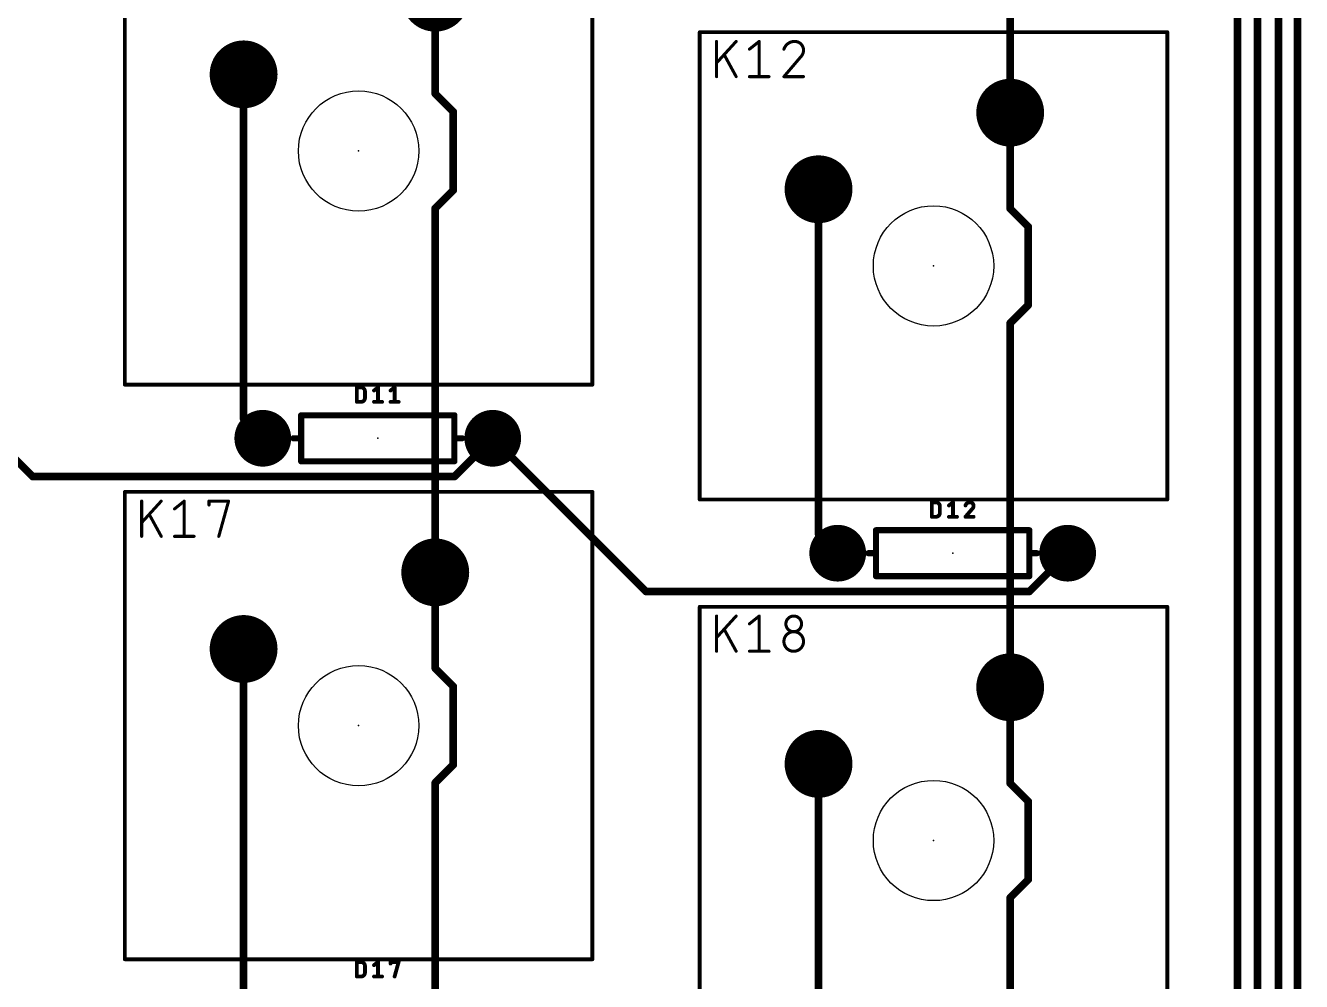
# Model space of a CAD drawing. Extents: x -145 to 0, y -20 to 96.
# Drawn here: x -42.15 to 0.13, y 32.79 to 64.48 of the extents above; entities that cross this region are included whole.
import ezdxf

# ---------------------------------------------------------------- set-up
doc = ezdxf.new("R2010")
doc.units = 0
for name, color, linetype in [('1', 12, 'CONTINUOUS'), ('16', 132, 'CONTINUOUS'), ('17', 110, 'CONTINUOUS'), ('20', 31, 'CONTINUOUS'), ('21', 41, 'CONTINUOUS'), ('23', 53, 'CONTINUOUS'), ('25', 253, 'CONTINUOUS'), ('51', 253, 'CONTINUOUS')]:
    doc.layers.add(name, color=color, linetype=linetype)

# ---------------------------------------------------------------- blocks, each defined once
blk = doc.blocks.new('ROUNDP')
at = {"const_width": 0.5}
blk.add_lwpolyline([(0, -0.25, 1), (0, 0.25, 1), (0, -0.25)], format="xyb", dxfattribs=at)

msp = doc.modelspace()

# ---------------------------------------------------------------- linework, layer by layer
at = {"layer": '1', "const_width": 0.254}
for points in [[(0, 0), (0, 94.615)], [(-9.525, 73.6688), (-9.525, 61.595)], [(-28.575, 65.405), (-28.575, 62.2213)], [(-28.575, 62.2213), (-27.9781, 61.6243)], [(-27.9781, 61.6243), (-27.9781, 59.0257)], [(-9.525, 61.595), (-9.525, 58.4113)], [(-27.9781, 59.0257), (-28.575, 58.4288)], [(-28.575, 58.4288), (-28.575, 46.355)], [(-9.525, 58.4113), (-8.9281, 57.8144)], [(-8.9281, 57.8144), (-8.9281, 55.2157)], [(-8.9281, 55.2157), (-9.525, 54.6188)], [(-9.525, 54.6188), (-9.525, 42.545)], [(-28.575, 46.355), (-28.575, 43.1713)], [(-28.575, 43.1713), (-27.9781, 42.5744)], [(-27.9781, 42.5744), (-27.9781, 39.9757)], [(-9.525, 42.545), (-9.525, 39.3613)], [(-27.9781, 39.9757), (-28.575, 39.3788)], [(-28.575, 39.3788), (-28.575, 27.305)], [(-9.525, 39.3613), (-8.9281, 38.7644)], [(-8.9281, 38.7644), (-8.9281, 36.1656)], [(-8.9281, 36.1656), (-9.525, 35.5688)], [(-9.525, 35.5688), (-9.525, 23.495)]]:
    msp.add_lwpolyline(points, dxfattribs=at)
at = {"layer": '1', "const_width": 0.127}
for points in [[(-28.5301, 62.2662, 1), (-28.6199, 62.1763)], [(-28.6385, 62.2213, 1), (-28.5115, 62.2213)], [(-27.9146, 61.6243, 1), (-28.0416, 61.6243)], [(-28.023, 61.5794, 1), (-27.9332, 61.6693)], [(-9.4615, 61.595, 1), (-9.5885, 61.595)], [(-9.5885, 61.595, 1), (-9.4615, 61.595)], [(-28.0416, 59.0257, 1), (-27.9146, 59.0257)], [(-27.9332, 58.9807, 1), (-28.023, 59.0706)], [(-28.5115, 58.4288, 1), (-28.6385, 58.4288)], [(-28.6199, 58.4737, 1), (-28.5301, 58.3838)], [(-9.4801, 58.4562, 1), (-9.5699, 58.3663)], [(-9.5885, 58.4113, 1), (-9.4615, 58.4113)], [(-8.8646, 57.8144, 1), (-8.9916, 57.8144)], [(-8.973, 57.7694, 1), (-8.8832, 57.8593)], [(-8.9916, 55.2157, 1), (-8.8646, 55.2157)], [(-8.8832, 55.1707, 1), (-8.973, 55.2606)], [(-9.4615, 54.6188, 1), (-9.5885, 54.6188)], [(-9.5699, 54.6637, 1), (-9.4801, 54.5738)], [(-28.5115, 46.355, 1), (-28.6385, 46.355)], [(-28.6385, 46.355, 1), (-28.5115, 46.355)], [(-28.5301, 43.2162, 1), (-28.6199, 43.1263)], [(-28.6385, 43.1713, 1), (-28.5115, 43.1713)], [(-27.9146, 42.5744, 1), (-28.0416, 42.5744)], [(-28.023, 42.5294, 1), (-27.9332, 42.6193)], [(-9.4615, 42.545, 1), (-9.5885, 42.545)], [(-9.5885, 42.545, 1), (-9.4615, 42.545)], [(-28.0416, 39.9757, 1), (-27.9146, 39.9757)], [(-27.9332, 39.9307, 1), (-28.023, 40.0206)], [(-28.5115, 39.3788, 1), (-28.6385, 39.3788)], [(-28.6199, 39.4237, 1), (-28.5301, 39.3338)], [(-9.4801, 39.4062, 1), (-9.5699, 39.3163)], [(-9.5885, 39.3613, 1), (-9.4615, 39.3613)], [(-8.8646, 38.7644, 1), (-8.9916, 38.7644)], [(-8.973, 38.7194, 1), (-8.8832, 38.8093)], [(-8.9916, 36.1656, 1), (-8.8646, 36.1656)], [(-8.8832, 36.1207, 1), (-8.973, 36.2106)], [(-9.4615, 35.5688, 1), (-9.5885, 35.5688)], [(-9.5699, 35.6137, 1), (-9.4801, 35.5238)]]:
    msp.add_lwpolyline(points, format="xyb", dxfattribs=at)
at = {"layer": '16', "const_width": 0.254}
for points in [[(0, 0), (0, 94.615)], [(-0.635, 0.5461), (-0.635, 86.3691)], [(-1.3335, 1.0795), (-1.3335, 82.7795)], [(-1.9939, 1.6764), (-1.9939, 79.3124)], [(-34.925, 62.865), (-34.925, 51.435)], [(-15.875, 59.055), (-15.875, 47.625)], [(-45.72, 53.34), (-41.91, 49.53)], [(-34.925, 51.435), (-34.29, 50.8)], [(-27.94, 49.53), (-26.67, 50.8)], [(-26.67, 50.8), (-21.59, 45.72)], [(-41.91, 49.53), (-27.94, 49.53)], [(-15.875, 47.625), (-15.24, 46.99)], [(-8.89, 45.72), (-7.62, 46.99)], [(-21.59, 45.72), (-8.89, 45.72)], [(-34.925, 43.815), (-34.925, 32.385)], [(-15.875, 40.005), (-15.875, 28.575)]]:
    msp.add_lwpolyline(points, dxfattribs=at)
at = {"layer": '16', "const_width": 0.127}
for points in [[(-34.8615, 62.865, 1), (-34.9885, 62.865)], [(-15.8115, 59.055, 1), (-15.9385, 59.055)], [(-34.8801, 51.4799, 1), (-34.9699, 51.3901)], [(-34.9885, 51.435, 1), (-34.8615, 51.435)], [(-34.3349, 50.7551, 1), (-34.2451, 50.8449)], [(-26.6251, 50.8449, 1), (-26.7149, 50.7551)], [(-26.6251, 50.7551, 1), (-26.7149, 50.8449)], [(-41.91, 49.5935, 1), (-41.91, 49.4665)], [(-41.9549, 49.4851, 1), (-41.8651, 49.5749)], [(-27.9849, 49.5749, 1), (-27.8951, 49.4851)], [(-27.94, 49.4665, 1), (-27.94, 49.5935)], [(-15.8301, 47.6699, 1), (-15.9199, 47.5801)], [(-15.9385, 47.625, 1), (-15.8115, 47.625)], [(-15.2849, 46.9451, 1), (-15.1951, 47.0349)], [(-7.5751, 46.9451, 1), (-7.6649, 47.0349)], [(-21.59, 45.7835, 1), (-21.59, 45.6565)], [(-21.6349, 45.6751, 1), (-21.5451, 45.7649)], [(-8.9349, 45.7649, 1), (-8.8451, 45.6751)], [(-8.89, 45.6565, 1), (-8.89, 45.7835)], [(-34.8615, 43.815, 1), (-34.9885, 43.815)], [(-15.8115, 40.005, 1), (-15.9385, 40.005)]]:
    msp.add_lwpolyline(points, format="xyb", dxfattribs=at)
at = {"layer": '20'}
for centre in [(-31.115, 60.325), (-12.065, 56.515), (-31.115, 41.275), (-12.065, 37.465)]:
    msp.add_circle(centre, 1.9939, dxfattribs=at)
at = {"layer": '21'}
for points, const_width in [([(0, 94.615), (0, 0)], 0.1524), ([(-33.02, 51.562), (-27.94, 51.562)], 0.2032), ([(-33.02, 50.8), (-33.02, 51.562)], 0.2032), ([(-27.94, 51.562), (-27.94, 50.8)], 0.2032), ([(-28.575, 51.435), (-28.575, 50.165)], 0.2032), ([(-33.02, 50.8), (-33.274, 50.8)], 0.2032), ([(-33.02, 50.038), (-33.02, 50.8)], 0.2032), ([(-27.94, 50.8), (-27.94, 50.038)], 0.2032), ([(-27.94, 50.8), (-27.686, 50.8)], 0.2032), ([(-27.94, 50.038), (-33.02, 50.038)], 0.2032), ([(-13.97, 47.752), (-8.89, 47.752)], 0.2032), ([(-13.97, 46.99), (-13.97, 47.752)], 0.2032), ([(-8.89, 47.752), (-8.89, 46.99)], 0.2032), ([(-9.525, 47.625), (-9.525, 46.355)], 0.2032), ([(-13.97, 46.99), (-14.224, 46.99)], 0.2032), ([(-13.97, 46.228), (-13.97, 46.99)], 0.2032), ([(-8.89, 46.99), (-8.89, 46.228)], 0.2032), ([(-8.89, 46.99), (-8.636, 46.99)], 0.2032), ([(-8.89, 46.228), (-13.97, 46.228)], 0.2032)]:
    msp.add_lwpolyline(points, dxfattribs=dict(at, const_width=const_width))
at = {"layer": '21', "const_width": 0.1016}
for points in [[(-33.02, 51.6128, 1), (-33.02, 51.5112)], [(-32.9692, 51.562, 1), (-33.0708, 51.562)], [(-27.8892, 51.562, 1), (-27.9908, 51.562)], [(-27.94, 51.5112, 1), (-27.94, 51.6128)], [(-28.5242, 51.435, 1), (-28.6258, 51.435)], [(-33.274, 50.8508, 1), (-33.274, 50.7492)], [(-32.9692, 50.8, 1), (-33.0708, 50.8)], [(-33.0708, 50.8, 1), (-32.9692, 50.8)], [(-33.02, 50.7492, 1), (-33.02, 50.8508)], [(-27.8892, 50.8, 1), (-27.9908, 50.8)], [(-27.94, 50.8508, 1), (-27.94, 50.7492)], [(-27.9908, 50.8, 1), (-27.8892, 50.8)], [(-27.686, 50.7492, 1), (-27.686, 50.8508)], [(-33.02, 50.0888, 1), (-33.02, 49.9872)], [(-33.0708, 50.038, 1), (-32.9692, 50.038)], [(-28.6258, 50.165, 1), (-28.5242, 50.165)], [(-27.9908, 50.038, 1), (-27.8892, 50.038)], [(-27.94, 49.9872, 1), (-27.94, 50.0888)], [(-13.97, 47.8028, 1), (-13.97, 47.7012)], [(-13.9192, 47.752, 1), (-14.0208, 47.752)], [(-8.8392, 47.752, 1), (-8.9408, 47.752)], [(-8.89, 47.7012, 1), (-8.89, 47.8028)], [(-9.4742, 47.625, 1), (-9.5758, 47.625)], [(-14.224, 47.0408, 1), (-14.224, 46.9392)], [(-13.9192, 46.99, 1), (-14.0208, 46.99)], [(-14.0208, 46.99, 1), (-13.9192, 46.99)], [(-13.97, 46.9392, 1), (-13.97, 47.0408)], [(-8.8392, 46.99, 1), (-8.9408, 46.99)], [(-8.89, 47.0408, 1), (-8.89, 46.9392)], [(-8.9408, 46.99, 1), (-8.8392, 46.99)], [(-8.636, 46.9392, 1), (-8.636, 47.0408)], [(-13.97, 46.2788, 1), (-13.97, 46.1772)], [(-14.0208, 46.228, 1), (-13.9192, 46.228)], [(-9.5758, 46.355, 1), (-9.4742, 46.355)], [(-8.9408, 46.228, 1), (-8.8392, 46.228)], [(-8.89, 46.1772, 1), (-8.89, 46.2788)]]:
    msp.add_lwpolyline(points, format="xyb", dxfattribs=at)
at = {"layer": '23'}
for p in [(-31.115, 60.325), (-12.065, 56.515), (-30.48, 50.8), (-11.43, 46.99), (-31.115, 41.275), (-12.065, 37.465)]:
    msp.add_point(p, dxfattribs=at)
at = {"layer": '25'}
for points, const_width in [([(-19.2532, 62.7888), (-19.2532, 63.9572)], 0.1016), ([(-18.6041, 63.9572), (-19.2532, 63.2432)], 0.1016), ([(-18.1652, 63.6976), (-17.8407, 63.9572)], 0.1016), ([(-17.8407, 63.9572), (-17.8407, 62.7888)], 0.1016), ([(-18.6041, 62.7888), (-18.9936, 63.5028)], 0.1016), ([(-16.4705, 63.4379), (-17.0222, 62.7888)], 0.1016), ([(-18.1652, 62.7888), (-17.5161, 62.7888)], 0.1016), ([(-17.0222, 62.7888), (-16.3731, 62.7888)], 0.1016), ([(-31.1718, 52.0065), (-31.1718, 52.4891)], 0.127), ([(-31.1718, 52.4891), (-31.0378, 52.4891)], 0.127), ([(-30.6049, 52.3819), (-30.4709, 52.4891)], 0.127), ([(-30.4709, 52.4891), (-30.4709, 52.0065)], 0.127), ([(-30.0563, 52.3819), (-29.9222, 52.4891)], 0.127), ([(-29.9222, 52.4891), (-29.9222, 52.0065)], 0.127), ([(-31.0378, 52.0065), (-31.1718, 52.0065)], 0.127), ([(-30.9037, 52.355), (-30.9037, 52.1406)], 0.127), ([(-30.6049, 52.0065), (-30.3368, 52.0065)], 0.127), ([(-30.0563, 52.0065), (-29.7882, 52.0065)], 0.127), ([(-38.3032, 47.5488), (-38.3032, 48.7172)], 0.1016), ([(-37.6541, 48.7172), (-38.3032, 48.0032)], 0.1016), ([(-37.2152, 48.4576), (-36.8907, 48.7172)], 0.1016), ([(-36.8907, 48.7172), (-36.8907, 47.5488)], 0.1016), ([(-36.0722, 48.5874), (-36.0722, 48.7172)], 0.1016), ([(-36.0722, 48.7172), (-35.4231, 48.7172)], 0.1016), ([(-35.4231, 48.7172), (-35.7477, 47.5488)], 0.1016), ([(-12.1218, 48.1965), (-12.1218, 48.6791)], 0.127), ([(-12.1218, 48.6791), (-11.9878, 48.6791)], 0.127), ([(-11.5549, 48.5719), (-11.4209, 48.6791)], 0.127), ([(-11.4209, 48.6791), (-11.4209, 48.1965)], 0.127), ([(-37.6541, 47.5488), (-38.0436, 48.2628)], 0.1016), ([(-11.9878, 48.1965), (-12.1218, 48.1965)], 0.127), ([(-11.8537, 48.545), (-11.8537, 48.3306)], 0.127), ([(-11.5549, 48.1965), (-11.2868, 48.1965)], 0.127), ([(-10.7784, 48.4646), (-11.0063, 48.1965)], 0.127), ([(-11.0063, 48.1965), (-10.7382, 48.1965)], 0.127), ([(-37.2152, 47.5488), (-36.5661, 47.5488)], 0.1016), ([(-19.2532, 43.7388), (-19.2532, 44.9072)], 0.1016), ([(-18.6041, 44.9072), (-19.2532, 44.1932)], 0.1016), ([(-18.1652, 44.6476), (-17.8407, 44.9072)], 0.1016), ([(-17.8407, 44.9072), (-17.8407, 43.7388)], 0.1016), ([(-18.6041, 43.7388), (-18.9936, 44.4528)], 0.1016), ([(-18.1652, 43.7388), (-17.5161, 43.7388)], 0.1016), ([(-31.1718, 32.9565), (-31.1718, 33.4391)], 0.127), ([(-31.1718, 33.4391), (-31.0378, 33.4391)], 0.127), ([(-30.6049, 33.3319), (-30.4709, 33.4391)], 0.127), ([(-30.4709, 33.4391), (-30.4709, 32.9565)], 0.127), ([(-30.0563, 33.3855), (-30.0563, 33.4391)], 0.127), ([(-30.0563, 33.4391), (-29.7882, 33.4391)], 0.127), ([(-29.7882, 33.4391), (-29.9222, 32.9565)], 0.127), ([(-31.0378, 32.9565), (-31.1718, 32.9565)], 0.127), ([(-30.9037, 33.305), (-30.9037, 33.0906)], 0.127), ([(-30.6049, 32.9565), (-30.3368, 32.9565)], 0.127)]:
    msp.add_lwpolyline(points, dxfattribs=dict(at, const_width=const_width))
for points, const_width in [([(-19.2278, 63.9572, 1), (-19.2786, 63.9572)], 0.0508), ([(-18.5853, 63.9401, 1), (-18.6229, 63.9743)], 0.0508), ([(-17.8153, 63.9572, 1), (-17.8661, 63.9572)], 0.0508), ([(-17.8248, 63.9374, 1), (-17.8566, 63.977)], 0.0508), ([(-16.6652, 63.9572, 0.3252), (-17.0222, 63.6976)], 0.1016), ([(-16.3731, 63.6651, 0.4142), (-16.6652, 63.9572)], 0.1016), ([(-16.6652, 63.9826, 1), (-16.6652, 63.9318)], 0.0508), ([(-16.6652, 63.9318, 1), (-16.6652, 63.9826)], 0.0508), ([(-18.9713, 63.515, 1), (-19.0159, 63.4907)], 0.0508), ([(-18.1811, 63.7174, 1), (-18.1494, 63.6777)], 0.0508), ([(-17.0464, 63.7054, 1), (-16.9981, 63.6897)], 0.0508), ([(-16.4705, 63.4379, 0.2053), (-16.3731, 63.6651)], 0.1016), ([(-16.488, 63.4563, 1), (-16.453, 63.4195)], 0.0508), ([(-16.4511, 63.4215, 1), (-16.4899, 63.4544)], 0.0508), ([(-16.3477, 63.6651, 1), (-16.3985, 63.6651)], 0.0508), ([(-16.3985, 63.6651, 1), (-16.3477, 63.6651)], 0.0508), ([(-19.272, 63.2603, 1), (-19.2344, 63.2261)], 0.0508), ([(-19.2786, 62.7888, 1), (-19.2278, 62.7888)], 0.0508), ([(-18.6264, 62.7766, 1), (-18.5818, 62.801)], 0.0508), ([(-18.1652, 62.8142, 1), (-18.1652, 62.7634)], 0.0508), ([(-17.8661, 62.7888, 1), (-17.8153, 62.7888)], 0.0508), ([(-17.5161, 62.7634, 1), (-17.5161, 62.8142)], 0.0508), ([(-17.0416, 62.8053, 1), (-17.0029, 62.7723)], 0.0508), ([(-17.0222, 62.8142, 1), (-17.0222, 62.7634)], 0.0508), ([(-16.3731, 62.7634, 1), (-16.3731, 62.8142)], 0.0508), ([(-31.1401, 52.4891, 1), (-31.2036, 52.4891)], 0.0635), ([(-31.1718, 52.5209, 1), (-31.1718, 52.4573)], 0.0635), ([(-31.0378, 52.5209, 1), (-31.0378, 52.4573)], 0.0635), ([(-30.9037, 52.355, 0.4142), (-31.0378, 52.4891)], 0.127), ([(-31.0378, 52.4573, 1), (-31.0378, 52.5209)], 0.0635), ([(-30.6247, 52.4066, 1), (-30.5851, 52.3571)], 0.0635), ([(-30.4391, 52.4891, 1), (-30.5026, 52.4891)], 0.0635), ([(-30.451, 52.4643, 1), (-30.4907, 52.5139)], 0.0635), ([(-30.0761, 52.4066, 1), (-30.0364, 52.3571)], 0.0635), ([(-29.8905, 52.4891, 1), (-29.954, 52.4891)], 0.0635), ([(-29.9024, 52.4643, 1), (-29.9421, 52.5139)], 0.0635), ([(-31.2036, 52.0065, 1), (-31.1401, 52.0065)], 0.0635), ([(-31.1718, 52.0383, 1), (-31.1718, 51.9748)], 0.0635), ([(-31.0378, 52.0065, 0.4142), (-30.9037, 52.1406)], 0.127), ([(-31.0378, 52.0382, 1), (-31.0378, 51.9747)], 0.0635), ([(-31.0378, 51.9748, 1), (-31.0378, 52.0383)], 0.0635), ([(-30.872, 52.355, 1), (-30.9355, 52.355)], 0.0635), ([(-30.9355, 52.355, 1), (-30.872, 52.355)], 0.0635), ([(-30.872, 52.1406, 1), (-30.9355, 52.1406)], 0.0635), ([(-30.9355, 52.1406, 1), (-30.872, 52.1406)], 0.0635), ([(-30.6049, 52.0383, 1), (-30.6049, 51.9748)], 0.0635), ([(-30.5026, 52.0065, 1), (-30.4391, 52.0065)], 0.0635), ([(-30.3368, 51.9748, 1), (-30.3368, 52.0383)], 0.0635), ([(-30.0563, 52.0383, 1), (-30.0563, 51.9748)], 0.0635), ([(-29.954, 52.0065, 1), (-29.8905, 52.0065)], 0.0635), ([(-29.7882, 51.9748, 1), (-29.7882, 52.0383)], 0.0635), ([(-38.2778, 48.7172, 1), (-38.3286, 48.7172)], 0.0508), ([(-37.6353, 48.7001, 1), (-37.6729, 48.7343)], 0.0508), ([(-36.8653, 48.7172, 1), (-36.9161, 48.7172)], 0.0508), ([(-36.8748, 48.6974, 1), (-36.9066, 48.737)], 0.0508), ([(-36.0468, 48.7172, 1), (-36.0976, 48.7172)], 0.0508), ([(-36.0722, 48.7426, 1), (-36.0722, 48.6918)], 0.0508), ([(-35.3987, 48.7104, 1), (-35.4476, 48.724)], 0.0508), ([(-35.4231, 48.6918, 1), (-35.4231, 48.7426)], 0.0508), ([(-12.0901, 48.6791, 1), (-12.1536, 48.6791)], 0.0635), ([(-12.1218, 48.7109, 1), (-12.1218, 48.6474)], 0.0635), ([(-11.9878, 48.7109, 1), (-11.9878, 48.6474)], 0.0635), ([(-11.8537, 48.545, 0.4142), (-11.9878, 48.6791)], 0.127), ([(-11.9878, 48.6474, 1), (-11.9878, 48.7109)], 0.0635), ([(-11.5747, 48.5966, 1), (-11.5351, 48.5471)], 0.0635), ([(-11.3891, 48.6791, 1), (-11.4526, 48.6791)], 0.0635), ([(-11.401, 48.6543, 1), (-11.4407, 48.7039)], 0.0635), ([(-10.8588, 48.6791, 0.3252), (-11.0063, 48.5719)], 0.127), ([(-10.7382, 48.5584, 0.4142), (-10.8588, 48.6791)], 0.127), ([(-10.8588, 48.7108, 1), (-10.8588, 48.6474)], 0.0635), ([(-10.8588, 48.6474, 1), (-10.8588, 48.7108)], 0.0635), ([(-10.7784, 48.4646, 0.2053), (-10.7382, 48.5584)], 0.127), ([(-10.7064, 48.5584, 1), (-10.7699, 48.5584)], 0.0635), ([(-38.0213, 48.275, 1), (-38.0659, 48.2507)], 0.0508), ([(-37.2311, 48.4774, 1), (-37.1994, 48.4377)], 0.0508), ([(-36.0976, 48.5874, 1), (-36.0468, 48.5874)], 0.0508), ([(-12.1536, 48.1965, 1), (-12.0901, 48.1965)], 0.0635), ([(-12.1218, 48.2283, 1), (-12.1218, 48.1647)], 0.0635), ([(-11.9878, 48.1965, 0.4142), (-11.8537, 48.3306)], 0.127), ([(-11.9878, 48.2282, 1), (-11.9878, 48.1647)], 0.0635), ([(-11.9878, 48.1647, 1), (-11.9878, 48.2283)], 0.0635), ([(-11.822, 48.545, 1), (-11.8855, 48.545)], 0.0635), ([(-11.8855, 48.545, 1), (-11.822, 48.545)], 0.0635), ([(-11.822, 48.3306, 1), (-11.8855, 48.3306)], 0.0635), ([(-11.8855, 48.3306, 1), (-11.822, 48.3306)], 0.0635), ([(-11.5549, 48.2283, 1), (-11.5549, 48.1647)], 0.0635), ([(-11.4526, 48.1965, 1), (-11.3891, 48.1965)], 0.0635), ([(-11.2868, 48.1647, 1), (-11.2868, 48.2283)], 0.0635), ([(-11.0365, 48.5816, 1), (-10.9761, 48.5621)], 0.0635), ([(-11.0063, 48.2283, 1), (-11.0063, 48.1647)], 0.0635), ([(-11.0305, 48.2171, 1), (-10.9821, 48.1759)], 0.0635), ([(-10.8003, 48.4876, 1), (-10.7565, 48.4416)], 0.0635), ([(-10.7542, 48.444, 1), (-10.8026, 48.4852)], 0.0635), ([(-10.7699, 48.5584, 1), (-10.7064, 48.5584)], 0.0635), ([(-10.7382, 48.1647, 1), (-10.7382, 48.2283)], 0.0635), ([(-38.322, 48.0203, 1), (-38.2844, 47.9861)], 0.0508), ([(-38.3286, 47.5488, 1), (-38.2778, 47.5488)], 0.0508), ([(-37.6764, 47.5366, 1), (-37.6318, 47.561)], 0.0508), ([(-37.2152, 47.5742, 1), (-37.2152, 47.5234)], 0.0508), ([(-36.9161, 47.5488, 1), (-36.8653, 47.5488)], 0.0508), ([(-36.5661, 47.5234, 1), (-36.5661, 47.5742)], 0.0508), ([(-35.7722, 47.5556, 1), (-35.7232, 47.542)], 0.0508), ([(-19.2278, 44.9072, 1), (-19.2786, 44.9072)], 0.0508), ([(-18.5853, 44.8901, 1), (-18.6229, 44.9243)], 0.0508), ([(-17.8153, 44.9072, 1), (-17.8661, 44.9072)], 0.0508), ([(-17.8248, 44.8874, 1), (-17.8566, 44.927)], 0.0508), ([(-16.438, 44.6476, 1), (-16.9573, 44.6476)], 0.1016), ([(-18.9713, 44.465, 1), (-19.0159, 44.4407)], 0.0508), ([(-18.1811, 44.6674, 1), (-18.1494, 44.6277)], 0.0508), ([(-16.3731, 44.0634, 1), (-17.0222, 44.0634)], 0.1016), ([(-16.9573, 44.6476, 1), (-16.438, 44.6476)], 0.1016), ([(-16.9319, 44.6476, 1), (-16.9827, 44.6476)], 0.0508), ([(-16.9827, 44.6476, 1), (-16.9319, 44.6476)], 0.0508), ([(-16.4126, 44.6476, 1), (-16.4634, 44.6476)], 0.0508), ([(-16.4634, 44.6476, 1), (-16.4126, 44.6476)], 0.0508), ([(-19.272, 44.2103, 1), (-19.2344, 44.1761)], 0.0508), ([(-17.0222, 44.0634, 1), (-16.3731, 44.0634)], 0.1016), ([(-16.9968, 44.0634, 1), (-17.0476, 44.0634)], 0.0508), ([(-17.0476, 44.0634, 1), (-16.9968, 44.0634)], 0.0508), ([(-16.3477, 44.0634, 1), (-16.3985, 44.0634)], 0.0508), ([(-16.3985, 44.0634, 1), (-16.3477, 44.0634)], 0.0508), ([(-19.2786, 43.7388, 1), (-19.2278, 43.7388)], 0.0508), ([(-18.6264, 43.7266, 1), (-18.5818, 43.751)], 0.0508), ([(-18.1652, 43.7642, 1), (-18.1652, 43.7134)], 0.0508), ([(-17.8661, 43.7388, 1), (-17.8153, 43.7388)], 0.0508), ([(-17.5161, 43.7134, 1), (-17.5161, 43.7642)], 0.0508), ([(-31.1401, 33.4391, 1), (-31.2036, 33.4391)], 0.0635), ([(-31.1718, 33.4709, 1), (-31.1718, 33.4074)], 0.0635), ([(-31.0378, 33.4709, 1), (-31.0378, 33.4074)], 0.0635), ([(-30.9037, 33.305, 0.4142), (-31.0378, 33.4391)], 0.127), ([(-31.0378, 33.4074, 1), (-31.0378, 33.4709)], 0.0635), ([(-30.4391, 33.4391, 1), (-30.5026, 33.4391)], 0.0635), ([(-30.451, 33.4143, 1), (-30.4907, 33.4639)], 0.0635), ([(-30.0563, 33.4709, 1), (-30.0563, 33.4074)], 0.0635), ([(-30.0245, 33.4391, 1), (-30.088, 33.4391)], 0.0635), ([(-30.088, 33.3855, 1), (-30.0245, 33.3855)], 0.0635), ([(-29.7576, 33.4306, 1), (-29.8188, 33.4476)], 0.0635), ([(-29.7882, 33.4074, 1), (-29.7882, 33.4709)], 0.0635), ([(-31.1718, 32.9883, 1), (-31.1718, 32.9247)], 0.0635), ([(-31.2036, 32.9565, 1), (-31.1401, 32.9565)], 0.0635), ([(-31.0378, 32.9565, 0.4142), (-30.9037, 33.0906)], 0.127), ([(-31.0378, 32.9882, 1), (-31.0378, 32.9247)], 0.0635), ([(-31.0378, 32.9247, 1), (-31.0378, 32.9883)], 0.0635), ([(-30.872, 33.305, 1), (-30.9355, 33.305)], 0.0635), ([(-30.9355, 33.305, 1), (-30.872, 33.305)], 0.0635), ([(-30.872, 33.0906, 1), (-30.9355, 33.0906)], 0.0635), ([(-30.9355, 33.0906, 1), (-30.872, 33.0906)], 0.0635), ([(-30.6049, 32.9883, 1), (-30.6049, 32.9247)], 0.0635), ([(-30.6247, 33.3566, 1), (-30.5851, 33.3071)], 0.0635), ([(-30.5026, 32.9565, 1), (-30.4391, 32.9565)], 0.0635), ([(-30.3368, 32.9247, 1), (-30.3368, 32.9883)], 0.0635), ([(-29.9528, 32.965, 1), (-29.8916, 32.948)], 0.0635)]:
    msp.add_lwpolyline(points, format="xyb", dxfattribs=dict(at, const_width=const_width))
at = {"layer": '51', "const_width": 0.127}
for points in [[(-38.862, 52.578), (-38.862, 68.072)], [(-23.368, 68.072), (-23.368, 52.578)], [(-19.812, 48.768), (-19.812, 64.262)], [(-19.812, 64.262), (-4.318, 64.262)], [(-4.318, 64.262), (-4.318, 48.768)], [(-23.368, 52.578), (-38.862, 52.578)], [(-38.862, 33.528), (-38.862, 49.022)], [(-38.862, 49.022), (-23.368, 49.022)], [(-23.368, 49.022), (-23.368, 33.528)], [(-4.318, 48.768), (-19.812, 48.768)], [(-19.812, 29.718), (-19.812, 45.212)], [(-19.812, 45.212), (-4.318, 45.212)], [(-4.318, 45.212), (-4.318, 29.718)], [(-23.368, 33.528), (-38.862, 33.528)]]:
    msp.add_lwpolyline(points, dxfattribs=at)
at = {"layer": '51', "const_width": 0.0635}
for points in [[(-19.812, 64.2938, 1), (-19.812, 64.2302)], [(-19.7803, 64.262, 1), (-19.8438, 64.262)], [(-4.2863, 64.262, 1), (-4.3498, 64.262)], [(-4.318, 64.2302, 1), (-4.318, 64.2938)], [(-38.8938, 52.578, 1), (-38.8302, 52.578)], [(-38.862, 52.6098, 1), (-38.862, 52.5463)], [(-23.3998, 52.578, 1), (-23.3363, 52.578)], [(-23.368, 52.5463, 1), (-23.368, 52.6098)], [(-38.8302, 49.022, 1), (-38.8938, 49.022)], [(-38.862, 49.0538, 1), (-38.862, 48.9903)], [(-23.3363, 49.022, 1), (-23.3998, 49.022)], [(-23.368, 48.9903, 1), (-23.368, 49.0538)], [(-19.812, 48.7998, 1), (-19.812, 48.7362)], [(-19.8438, 48.768, 1), (-19.7803, 48.768)], [(-4.3498, 48.768, 1), (-4.2863, 48.768)], [(-4.318, 48.7362, 1), (-4.318, 48.7998)], [(-19.7803, 45.212, 1), (-19.8438, 45.212)], [(-19.812, 45.2438, 1), (-19.812, 45.1803)], [(-4.2863, 45.212, 1), (-4.3498, 45.212)], [(-4.318, 45.1803, 1), (-4.318, 45.2438)], [(-38.862, 33.5598, 1), (-38.862, 33.4962)], [(-38.8938, 33.528, 1), (-38.8302, 33.528)], [(-23.3998, 33.528, 1), (-23.3363, 33.528)], [(-23.368, 33.4962, 1), (-23.368, 33.5598)]]:
    msp.add_lwpolyline(points, format="xyb", dxfattribs=at)

# ---------------------------------------------------------------- block references
at = {"layer": '17'}
for p, xscale, yscale in [((-28.575, 65.405), 2.2479, 2.2479), ((-28.575, 65.405), 2.2479, 2.2479), ((-34.925, 62.865), 2.2479, 2.2479), ((-34.925, 62.865), 2.2479, 2.2479), ((-9.525, 61.595), 2.2479, 2.2479), ((-9.525, 61.595), 2.2479, 2.2479), ((-15.875, 59.055), 2.2479, 2.2479), ((-15.875, 59.055), 2.2479, 2.2479), ((-34.29, 50.8), 1.8796, 1.8796), ((-34.29, 50.8), 1.8796, 1.8796), ((-26.67, 50.8), 1.8796, 1.8796), ((-26.67, 50.8), 1.8796, 1.8796), ((-15.24, 46.99), 1.8796, 1.8796), ((-15.24, 46.99), 1.8796, 1.8796), ((-7.62, 46.99), 1.8796, 1.8796), ((-7.62, 46.99), 1.8796, 1.8796), ((-28.575, 46.355), 2.2479, 2.2479), ((-28.575, 46.355), 2.2479, 2.2479), ((-34.925, 43.815), 2.2479, 2.2479), ((-34.925, 43.815), 2.2479, 2.2479), ((-9.525, 42.545), 2.2479, 2.2479), ((-9.525, 42.545), 2.2479, 2.2479), ((-15.875, 40.005), 2.2479, 2.2479), ((-15.875, 40.005), 2.2479, 2.2479)]:
    msp.add_blockref('ROUNDP', p, dxfattribs=dict(at, xscale=xscale, yscale=yscale))

doc.saveas('drawing.dxf')
